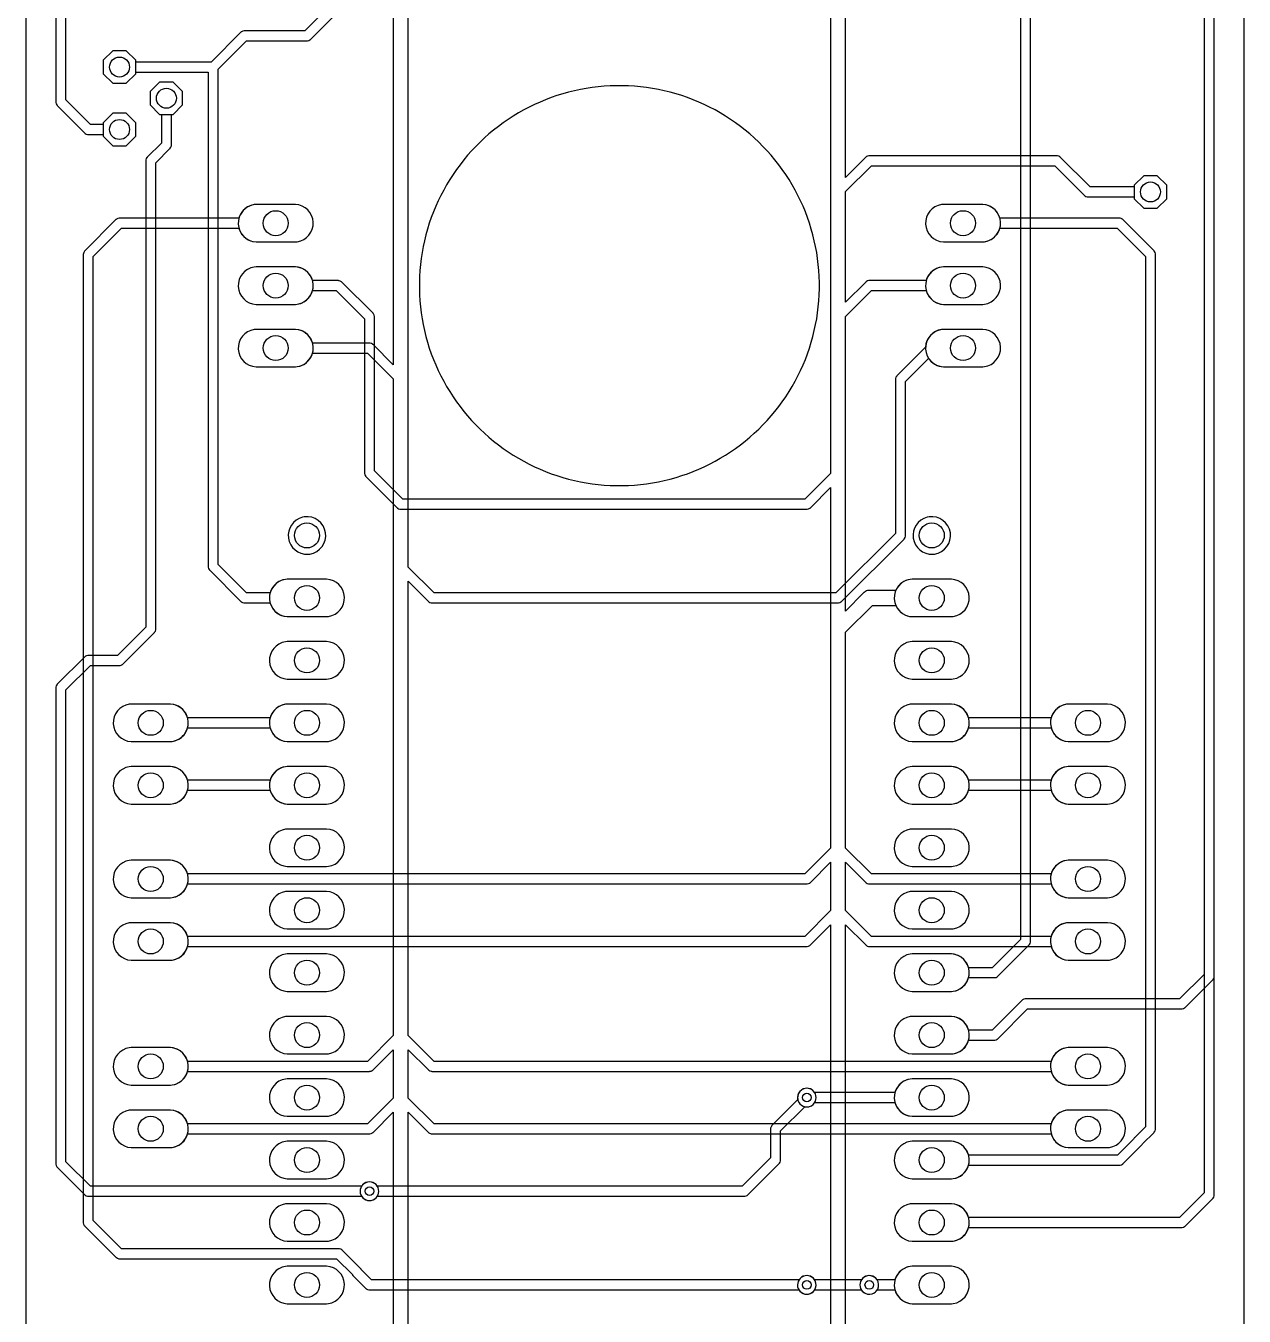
# Model space of a CAD drawing. Header units: millimetres. Extents: x 0 to 50, y 0 to 156.
# Drawn here: x 0 to 49.5, y 54.6 to 107.1 of the extents above; entities that cross this region are included whole.
import ezdxf

# ---------------------------------------------------------------- set-up
doc = ezdxf.new("R2010")
doc.units = ezdxf.units.MM

msp = doc.modelspace()

# ---------------------------------------------------------------- linework, layer by layer
at = {"layer": '16_copper'}
for points in [[(32.715, 120.524), (32.715, 88.883), (31.666, 87.833), (15.324, 87.833), (14.173, 88.984), (14.173, 95.25), (14.172, 95.26), (14.172, 95.27, 0.132342), (14.135, 95.369), (14.129, 95.375, 0.018024), (14.12, 95.387), (14.114, 95.394), (12.844, 96.664), (12.836, 96.67), (12.829, 96.677, 0.132344), (12.732, 96.721), (12.724, 96.721, 0.018059), (12.709, 96.722), (12.7, 96.723), (11.657, 96.723), (11.64, 96.777, 0.303347), (10.959, 97.282), (9.361, 97.282), (9.286, 97.275, 0.906347), (9.361, 95.758), (10.959, 95.758), (11.034, 95.765, 0.276738), (11.64, 96.263), (11.657, 96.317), (12.616, 96.317), (13.767, 95.166), (13.767, 88.9), (13.768, 88.89), (13.768, 88.88, 0.132342), (13.805, 88.781), (13.811, 88.775, 0.018024), (13.82, 88.763), (13.826, 88.756), (15.096, 87.486), (15.104, 87.48), (15.111, 87.473, 0.132344), (15.208, 87.429), (15.216, 87.429, 0.018059), (15.231, 87.428), (15.24, 87.427), (31.75, 87.427), (31.76, 87.428), (31.77, 87.428, 0.132342), (31.869, 87.465), (31.875, 87.471, 0.018024), (31.887, 87.48), (31.894, 87.486), (32.715, 88.308), (32.715, 73.643), (31.666, 72.593), (6.577, 72.593), (6.56, 72.647, 0.303347), (5.879, 73.152), (4.281, 73.152), (4.206, 73.145, 0.906347), (4.281, 71.628), (5.879, 71.628), (5.954, 71.635, 0.276738), (6.56, 72.133), (6.577, 72.187), (31.75, 72.187), (31.76, 72.188), (31.77, 72.188, 0.132342), (31.869, 72.225), (31.875, 72.231, 0.018024), (31.887, 72.24), (31.894, 72.246), (32.715, 73.068), (32.715, 71.103), (31.666, 70.053), (6.577, 70.053), (6.56, 70.107, 0.303347), (5.879, 70.612), (4.281, 70.612), (4.206, 70.605, 0.906347), (4.281, 69.088), (5.879, 69.088), (5.954, 69.095, 0.276738), (6.56, 69.593), (6.577, 69.647), (31.75, 69.647), (31.76, 69.648), (31.77, 69.648, 0.132342), (31.869, 69.685), (31.875, 69.691, 0.018024), (31.887, 69.7), (31.894, 69.706), (32.715, 70.528), (32.715, 32.486)], [(33.325, 32.018), (33.325, 70.528), (34.146, 69.706), (34.154, 69.7), (34.161, 69.693, 0.132344), (34.258, 69.649), (34.266, 69.649, 0.018059), (34.281, 69.648), (34.29, 69.647), (41.683, 69.647), (41.7, 69.593, 0.303347), (42.381, 69.088), (43.979, 69.088), (44.054, 69.095, 0.906347), (43.979, 70.612), (42.381, 70.612), (42.306, 70.605, 0.276738), (41.7, 70.107), (41.683, 70.053), (34.374, 70.053), (33.325, 71.103), (33.325, 73.068), (34.146, 72.246), (34.154, 72.24), (34.161, 72.233, 0.132344), (34.258, 72.189), (34.266, 72.189, 0.018059), (34.281, 72.188), (34.29, 72.187), (41.683, 72.187), (41.7, 72.133, 0.303347), (42.381, 71.628), (43.979, 71.628), (44.054, 71.635, 0.906347), (43.979, 73.152), (42.381, 73.152), (42.306, 73.145, 0.276738), (41.7, 72.647), (41.683, 72.593), (34.374, 72.593), (33.325, 73.643), (33.325, 82.424), (34.416, 83.515), (35.369, 83.515), (35.378, 83.494, 0.276737), (36.031, 83.058), (37.629, 83.058), (37.704, 83.065, 0.906347), (37.629, 84.582), (36.031, 84.582), (35.956, 84.575, 0.250487), (35.378, 84.146), (35.369, 84.125), (34.29, 84.125), (34.278, 84.124), (34.266, 84.124, 0.144215), (34.105, 84.062), (34.097, 84.055, 0.015626), (34.083, 84.043), (34.074, 84.036), (33.325, 83.286), (33.325, 95.267), (34.374, 96.317), (36.603, 96.317), (36.62, 96.263, 0.303347), (37.301, 95.758), (38.899, 95.758), (38.974, 95.765, 0.906347), (38.899, 97.282), (37.301, 97.282), (37.226, 97.275, 0.276738), (36.62, 96.777), (36.603, 96.723), (34.29, 96.723), (34.28, 96.722), (34.27, 96.722, 0.132342), (34.171, 96.685), (34.165, 96.679, 0.018024), (34.153, 96.67), (34.146, 96.664), (33.325, 95.842), (33.325, 100.347), (34.374, 101.397), (41.826, 101.397), (43.036, 100.186), (43.044, 100.18), (43.051, 100.173, 0.132344), (43.148, 100.129), (43.156, 100.129, 0.018059), (43.171, 100.128), (43.18, 100.127), (45.06, 100.127), (45.06, 100.056), (45.446, 99.67), (45.994, 99.67), (46.38, 100.056), (46.38, 100.604), (45.994, 100.99), (45.446, 100.99), (45.06, 100.604), (45.06, 100.533), (43.264, 100.533), (42.054, 101.744), (42.046, 101.75), (42.039, 101.757, 0.132344), (41.942, 101.801), (41.934, 101.801, 0.018059), (41.919, 101.802), (41.91, 101.803), (34.29, 101.803), (34.28, 101.802), (34.27, 101.802, 0.132342), (34.171, 101.765), (34.165, 101.759, 0.018024), (34.153, 101.75), (34.146, 101.744), (33.325, 100.922), (33.325, 115.444)], [(47.904, 111.828), (47.904, 59.622), (46.906, 58.623), (38.327, 58.623), (38.31, 58.677, 0.303347), (37.629, 59.182), (36.031, 59.182), (35.956, 59.175, 0.906347), (36.031, 57.658), (37.629, 57.658), (37.704, 57.665, 0.276738), (38.31, 58.163), (38.327, 58.217), (46.99, 58.217), (47, 58.218), (47.01, 58.218, 0.132342), (47.109, 58.255), (47.115, 58.261, 0.018024), (47.127, 58.27), (47.134, 58.276), (48.251, 59.394), (48.258, 59.402), (48.265, 59.409, 0.132344), (48.308, 59.505), (48.309, 59.514, 0.018059), (48.31, 59.528), (48.311, 59.538), (48.311, 111.912)]]:
    msp.add_lwpolyline(points, format="xyb", dxfattribs=at)
for points in [[(4.47, 105.136), (4.47, 105.684), (4.084, 106.07), (3.536, 106.07), (3.15, 105.684), (3.15, 105.136), (3.536, 104.75), (4.084, 104.75)], [(6.375, 103.866), (6.375, 104.414), (5.989, 104.8), (5.441, 104.8), (5.055, 104.414), (5.055, 103.866), (5.441, 103.48), (5.989, 103.48)], [(4.47, 102.596), (4.47, 103.144), (4.084, 103.53), (3.536, 103.53), (3.15, 103.144), (3.15, 102.596), (3.536, 102.21), (4.084, 102.21)]]:
    msp.add_lwpolyline(points, close=True, dxfattribs=at)
for points in [[(31.824, 55.508, 1), (31.676, 56.252), (31.628, 56.239, 0.165101), (31.435, 56.091), (31.431, 56.083), (14.054, 56.083), (13.646, 56.491), (13.645, 56.495, 0.041754), (13.627, 56.525), (13.621, 56.532, 0.016974), (13.612, 56.543), (13.606, 56.55), (12.862, 57.294), (12.854, 57.3), (12.847, 57.307, 0.132344), (12.75, 57.351), (12.742, 57.351, 0.018059), (12.727, 57.352), (12.718, 57.353), (3.894, 57.353), (2.743, 58.504), (2.743, 97.706), (3.894, 98.857), (8.663, 98.857), (8.68, 98.803, 0.303347), (9.361, 98.298), (10.959, 98.298), (11.034, 98.305, 0.906347), (10.959, 99.822), (9.361, 99.822), (9.286, 99.815, 0.276738), (8.68, 99.317), (8.663, 99.263), (3.81, 99.263), (3.8, 99.262), (3.79, 99.262, 0.132342), (3.691, 99.225), (3.685, 99.219, 0.018024), (3.673, 99.21), (3.666, 99.204), (2.396, 97.934), (2.39, 97.926), (2.383, 97.919, 0.132344), (2.339, 97.822), (2.339, 97.814, 0.018059), (2.338, 97.799), (2.337, 97.79), (2.337, 58.42), (2.338, 58.41), (2.338, 58.4, 0.132342), (2.375, 58.301), (2.381, 58.295, 0.018024), (2.39, 58.283), (2.396, 58.276), (3.666, 57.006), (3.674, 57), (3.681, 56.993, 0.132344), (3.778, 56.949), (3.786, 56.949, 0.018059), (3.801, 56.948), (3.81, 56.947), (12.634, 56.947), (13.278, 56.303), (13.279, 56.299, 0.043889), (13.297, 56.269), (13.303, 56.263, 0.018024), (13.312, 56.251), (13.318, 56.244), (13.826, 55.736), (13.834, 55.73), (13.841, 55.723, 0.132344), (13.938, 55.679), (13.946, 55.679, 0.018059), (13.961, 55.678), (13.97, 55.677), (31.431, 55.677), (31.435, 55.669, 0.267948), (31.775, 55.502)], [(37.704, 60.205, 0.276738), (38.31, 60.703), (38.327, 60.757), (44.468, 60.757), (44.478, 60.758), (44.488, 60.758, 0.132342), (44.587, 60.795), (44.594, 60.801, 0.018024), (44.605, 60.81), (44.612, 60.816), (45.356, 61.56), (45.362, 61.568), (45.369, 61.575, 0.062825), (45.396, 61.618), (45.397, 61.619), (45.864, 62.086), (45.87, 62.094), (45.877, 62.101, 0.132344), (45.921, 62.198), (45.921, 62.206, 0.018059), (45.922, 62.221), (45.923, 62.23), (45.923, 97.79), (45.922, 97.8), (45.922, 97.81, 0.132342), (45.885, 97.909), (45.879, 97.915, 0.018024), (45.87, 97.927), (45.864, 97.934), (44.594, 99.204), (44.586, 99.21), (44.579, 99.217, 0.132344), (44.482, 99.261), (44.474, 99.261, 0.018059), (44.459, 99.262), (44.45, 99.263), (39.597, 99.263), (39.58, 99.317, 0.303347), (38.899, 99.822), (37.301, 99.822), (37.226, 99.815, 0.906347), (37.301, 98.298), (38.899, 98.298), (38.974, 98.305, 0.276738), (39.58, 98.803), (39.597, 98.857), (44.366, 98.857), (45.517, 97.706), (45.517, 62.314), (45.068, 61.866), (45.062, 61.858), (45.055, 61.851, 0.059686), (45.028, 61.808), (45.027, 61.807), (44.384, 61.163), (38.327, 61.163), (38.31, 61.217, 0.303347), (37.629, 61.722), (36.031, 61.722), (35.956, 61.715, 0.906347), (36.031, 60.198), (37.629, 60.198)], [(11.034, 93.225, 0.906347), (10.959, 94.742), (9.361, 94.742), (9.286, 94.735, 0.906347), (9.361, 93.218), (10.959, 93.218)], [(38.974, 93.225, 0.906347), (38.899, 94.742), (37.301, 94.742), (37.226, 94.735, 0.906347), (37.301, 93.218), (38.899, 93.218)], [(11.542, 85.605, 1), (11.318, 87.115), (11.245, 87.1, 0.906347), (11.467, 85.598)], [(36.942, 85.605, 1), (36.718, 87.115), (36.645, 87.1, 0.906347), (36.867, 85.598)], [(12.304, 83.065, 0.906347), (12.229, 84.582), (10.631, 84.582), (10.556, 84.575, 0.906347), (10.631, 83.058), (12.229, 83.058)], [(12.304, 80.525, 0.906347), (12.229, 82.042), (10.631, 82.042), (10.556, 82.035, 0.906347), (10.631, 80.518), (12.229, 80.518)], [(37.704, 80.525, 0.906347), (37.629, 82.042), (36.031, 82.042), (35.956, 82.035, 0.906347), (36.031, 80.518), (37.629, 80.518)], [(5.954, 77.985, 0.276738), (6.56, 78.483), (6.577, 78.537), (9.933, 78.537), (9.95, 78.483, 0.303347), (10.631, 77.978), (12.229, 77.978), (12.304, 77.985, 0.906347), (12.229, 79.502), (10.631, 79.502), (10.556, 79.495, 0.276738), (9.95, 78.997), (9.933, 78.943), (6.577, 78.943), (6.56, 78.997, 0.303347), (5.879, 79.502), (4.281, 79.502), (4.206, 79.495, 0.906347), (4.281, 77.978), (5.879, 77.978)], [(37.704, 77.985, 0.276738), (38.31, 78.483), (38.327, 78.537), (41.683, 78.537), (41.7, 78.483, 0.303347), (42.381, 77.978), (43.979, 77.978), (44.054, 77.985, 0.906347), (43.979, 79.502), (42.381, 79.502), (42.306, 79.495, 0.276738), (41.7, 78.997), (41.683, 78.943), (38.327, 78.943), (38.31, 78.997, 0.303347), (37.629, 79.502), (36.031, 79.502), (35.956, 79.495, 0.906347), (36.031, 77.978), (37.629, 77.978)], [(5.954, 75.445, 0.276738), (6.56, 75.943), (6.577, 75.997), (9.933, 75.997), (9.95, 75.943, 0.303347), (10.631, 75.438), (12.229, 75.438), (12.304, 75.445, 0.906347), (12.229, 76.962), (10.631, 76.962), (10.556, 76.955, 0.276738), (9.95, 76.457), (9.933, 76.403), (6.577, 76.403), (6.56, 76.457, 0.303347), (5.879, 76.962), (4.281, 76.962), (4.206, 76.955, 0.906347), (4.281, 75.438), (5.879, 75.438)], [(37.704, 75.445, 0.276738), (38.31, 75.943), (38.327, 75.997), (41.683, 75.997), (41.7, 75.943, 0.303347), (42.381, 75.438), (43.979, 75.438), (44.054, 75.445, 0.906347), (43.979, 76.962), (42.381, 76.962), (42.306, 76.955, 0.276738), (41.7, 76.457), (41.683, 76.403), (38.327, 76.403), (38.31, 76.457, 0.303347), (37.629, 76.962), (36.031, 76.962), (35.956, 76.955, 0.906347), (36.031, 75.438), (37.629, 75.438)], [(12.304, 72.905, 0.906347), (12.229, 74.422), (10.631, 74.422), (10.556, 74.415, 0.906347), (10.631, 72.898), (12.229, 72.898)], [(37.704, 72.905, 0.906347), (37.629, 74.422), (36.031, 74.422), (35.956, 74.415, 0.906347), (36.031, 72.898), (37.629, 72.898)], [(12.304, 70.365, 0.906347), (12.229, 71.882), (10.631, 71.882), (10.556, 71.875, 0.906347), (10.631, 70.358), (12.229, 70.358)], [(37.704, 70.365, 0.906347), (37.629, 71.882), (36.031, 71.882), (35.956, 71.875, 0.906347), (36.031, 70.358), (37.629, 70.358)], [(12.304, 67.825, 0.906347), (12.229, 69.342), (10.631, 69.342), (10.556, 69.335, 0.906347), (10.631, 67.818), (12.229, 67.818)], [(37.704, 67.825, 0.906347), (37.629, 69.342), (36.031, 69.342), (35.956, 69.335, 0.906347), (36.031, 67.818), (37.629, 67.818)], [(12.304, 65.285, 0.906347), (12.229, 66.802), (10.631, 66.802), (10.556, 66.795, 0.906347), (10.631, 65.278), (12.229, 65.278)], [(37.704, 65.285, 0.906347), (37.629, 66.802), (36.031, 66.802), (35.956, 66.795, 0.906347), (36.031, 65.278), (37.629, 65.278)], [(5.954, 64.015, 0.906347), (5.879, 65.532), (4.281, 65.532), (4.206, 65.525, 0.906347), (4.281, 64.008), (5.879, 64.008)], [(44.054, 64.015, 0.906347), (43.979, 65.532), (42.381, 65.532), (42.306, 65.525, 0.906347), (42.381, 64.008), (43.979, 64.008)], [(12.304, 62.745, 0.906347), (12.229, 64.262), (10.631, 64.262), (10.556, 64.255, 0.906347), (10.631, 62.738), (12.229, 62.738)], [(37.704, 62.745, 0.906347), (37.629, 64.262), (36.031, 64.262), (35.956, 64.255, 0.906347), (36.031, 62.738), (37.629, 62.738)], [(14.044, 59.318, 0.198912), (14.285, 59.479), (14.289, 59.487), (29.21, 59.487), (29.22, 59.488), (29.23, 59.488, 0.132342), (29.329, 59.525), (29.335, 59.531, 0.018024), (29.347, 59.54), (29.354, 59.546), (30.624, 60.816), (30.63, 60.824), (30.637, 60.831, 0.132344), (30.681, 60.928), (30.681, 60.936, 0.018059), (30.682, 60.951), (30.683, 60.96), (30.683, 62.146), (31.668, 63.13), (31.676, 63.128, 1), (31.824, 63.872), (31.775, 63.878, 0.493144), (31.378, 63.426), (31.38, 63.418), (30.336, 62.374), (30.33, 62.366), (30.323, 62.359, 0.132344), (30.279, 62.262), (30.279, 62.254, 0.018059), (30.278, 62.239), (30.277, 62.23), (30.277, 61.044), (29.126, 59.893), (14.289, 59.893), (14.285, 59.901, 1), (13.655, 59.479), (13.685, 59.44, 0.233167), (13.995, 59.312)], [(5.954, 61.475, 0.906347), (5.879, 62.992), (4.281, 62.992), (4.206, 62.985, 0.906347), (4.281, 61.468), (5.879, 61.468)], [(44.054, 61.475, 0.906347), (43.979, 62.992), (42.381, 62.992), (42.306, 62.985, 0.906347), (42.381, 61.468), (43.979, 61.468)], [(12.304, 60.205, 0.906347), (12.229, 61.722), (10.631, 61.722), (10.556, 61.715, 0.906347), (10.631, 60.198), (12.229, 60.198)], [(12.304, 57.665, 0.906347), (12.229, 59.182), (10.631, 59.182), (10.556, 59.175, 0.906347), (10.631, 57.658), (12.229, 57.658)], [(12.304, 55.125, 0.906347), (12.229, 56.642), (10.631, 56.642), (10.556, 56.635, 0.906347), (10.631, 55.118), (12.229, 55.118)], [(37.704, 55.125, 0.906347), (37.629, 56.642), (36.031, 56.642), (35.956, 56.635, 0.276738), (35.35, 56.137), (35.333, 56.083), (34.609, 56.083), (34.605, 56.091, 1), (33.975, 55.669), (34.005, 55.63, 0.493145), (34.605, 55.669), (34.609, 55.677), (35.333, 55.677), (35.35, 55.623, 0.303347), (36.031, 55.118), (37.629, 55.118)]]:
    msp.add_lwpolyline(points, format="xyb", close=True, dxfattribs=at)
at = {"layer": '1_copper'}
for points in [[(1.219, 134.772), (1.219, 103.988), (1.22, 103.977), (1.22, 103.967, 0.132342), (1.258, 103.869), (1.263, 103.862, 0.018024), (1.273, 103.851), (1.279, 103.844), (2.396, 102.726), (2.404, 102.72), (2.411, 102.713, 0.132344), (2.508, 102.669), (2.516, 102.669, 0.018059), (2.531, 102.668), (2.54, 102.667), (3.15, 102.667), (3.15, 102.596), (3.536, 102.21), (4.084, 102.21), (4.47, 102.596), (4.47, 103.144), (4.084, 103.53), (3.536, 103.53), (3.15, 103.144), (3.15, 103.073), (2.624, 103.073), (1.626, 104.072), (1.626, 134.688)], [(47.904, 120.718), (47.904, 68.512), (46.906, 67.513), (40.64, 67.513), (40.63, 67.512), (40.62, 67.512, 0.132342), (40.521, 67.475), (40.515, 67.469, 0.018024), (40.503, 67.46), (40.496, 67.454), (39.286, 66.243), (38.327, 66.243), (38.31, 66.297, 0.303347), (37.629, 66.802), (36.031, 66.802), (35.956, 66.795, 0.906347), (36.031, 65.278), (37.629, 65.278), (37.704, 65.285, 0.276738), (38.31, 65.783), (38.327, 65.837), (39.37, 65.837), (39.38, 65.838), (39.39, 65.838, 0.132342), (39.489, 65.875), (39.495, 65.881, 0.018024), (39.507, 65.89), (39.514, 65.896), (40.724, 67.107), (46.99, 67.107), (47, 67.108), (47.01, 67.108, 0.132342), (47.109, 67.145), (47.115, 67.151, 0.018024), (47.127, 67.16), (47.134, 67.166), (48.251, 68.284), (48.258, 68.292), (48.265, 68.299, 0.132344), (48.308, 68.395), (48.309, 68.404, 0.018059), (48.31, 68.418), (48.311, 68.428), (48.311, 120.802)], [(40.437, 120.566), (40.437, 69.934), (39.286, 68.783), (38.327, 68.783), (38.31, 68.837, 0.303347), (37.629, 69.342), (36.031, 69.342), (35.956, 69.335, 0.906347), (36.031, 67.818), (37.629, 67.818), (37.704, 67.825, 0.276738), (38.31, 68.323), (38.327, 68.377), (39.37, 68.377), (39.38, 68.378), (39.39, 68.378, 0.132342), (39.489, 68.415), (39.495, 68.421, 0.018024), (39.507, 68.43), (39.514, 68.436), (40.784, 69.706), (40.79, 69.714), (40.797, 69.721, 0.132344), (40.841, 69.818), (40.841, 69.826, 0.018059), (40.842, 69.841), (40.843, 69.85), (40.843, 120.65)], [(14.935, 113.03), (14.935, 93.302), (14.114, 94.124), (14.106, 94.13), (14.099, 94.137, 0.132344), (14.002, 94.181), (13.994, 94.181, 0.018059), (13.979, 94.182), (13.97, 94.183), (11.657, 94.183), (11.64, 94.237, 0.303347), (10.959, 94.742), (9.361, 94.742), (9.286, 94.735, 0.906347), (9.361, 93.218), (10.959, 93.218), (11.034, 93.225, 0.276738), (11.64, 93.723), (11.657, 93.777), (13.886, 93.777), (14.935, 92.727), (14.935, 66.023), (13.886, 64.973), (6.577, 64.973), (6.56, 65.027, 0.303347), (5.879, 65.532), (4.281, 65.532), (4.206, 65.525, 0.906347), (4.281, 64.008), (5.879, 64.008), (5.954, 64.015, 0.276738), (6.56, 64.513), (6.577, 64.567), (13.97, 64.567), (13.98, 64.568), (13.99, 64.568, 0.132342), (14.089, 64.605), (14.095, 64.611, 0.018024), (14.107, 64.62), (14.114, 64.626), (14.935, 65.448), (14.935, 63.483), (13.886, 62.433), (6.577, 62.433), (6.56, 62.487, 0.303347), (5.879, 62.992), (4.281, 62.992), (4.206, 62.985, 0.906347), (4.281, 61.468), (5.879, 61.468), (5.954, 61.475, 0.276738), (6.56, 61.973), (6.577, 62.027), (13.97, 62.027), (13.98, 62.028), (13.99, 62.028, 0.132342), (14.089, 62.065), (14.095, 62.071, 0.018024), (14.107, 62.08), (14.114, 62.086), (14.935, 62.908), (14.935, 35.026)], [(15.545, 31.75), (15.545, 62.908), (16.366, 62.086, 0.157846), (16.478, 62.029), (16.486, 62.029, 0.018059), (16.501, 62.028), (16.51, 62.027), (41.683, 62.027), (41.7, 61.973, 0.303347), (42.381, 61.468), (43.979, 61.468), (44.054, 61.475, 0.906347), (43.979, 62.992), (42.381, 62.992), (42.306, 62.985, 0.276738), (41.7, 62.487), (41.683, 62.433), (16.594, 62.433), (15.545, 63.483), (15.545, 65.448), (16.366, 64.626), (16.374, 64.62), (16.381, 64.613, 0.132344), (16.478, 64.569), (16.486, 64.569, 0.018059), (16.501, 64.568), (16.51, 64.567), (41.683, 64.567), (41.7, 64.513, 0.303347), (42.381, 64.008), (43.979, 64.008), (44.054, 64.015, 0.906347), (43.979, 65.532), (42.381, 65.532), (42.306, 65.525, 0.276738), (41.7, 65.027), (41.683, 64.973), (16.594, 64.973), (15.545, 66.023), (15.545, 84.498), (16.366, 83.676), (16.374, 83.67), (16.381, 83.663, 0.132344), (16.478, 83.619), (16.486, 83.619, 0.018059), (16.501, 83.618), (16.51, 83.617), (33.02, 83.617), (33.03, 83.618), (33.04, 83.618, 0.132342), (33.139, 83.655), (33.145, 83.661, 0.018024), (33.157, 83.67), (33.164, 83.676), (35.704, 86.216), (35.71, 86.224), (35.717, 86.231, 0.132344), (35.761, 86.328), (35.761, 86.336, 0.018059), (35.762, 86.351), (35.763, 86.36), (35.763, 92.626), (36.7, 93.563), (36.725, 93.526, 0.224558), (37.301, 93.218), (38.899, 93.218), (38.974, 93.225, 0.906347), (38.899, 94.742), (37.301, 94.742), (37.226, 94.735, 0.357806), (36.576, 94.017), (36.576, 94.013), (35.416, 92.854), (35.41, 92.846), (35.403, 92.839, 0.132344), (35.359, 92.742), (35.359, 92.734, 0.018059), (35.358, 92.719), (35.357, 92.71), (35.357, 86.444), (32.936, 84.023), (16.594, 84.023), (15.545, 85.073), (15.545, 112.904)], [(12.497, 108.034), (11.346, 106.883), (8.89, 106.883), (8.88, 106.882), (8.87, 106.882, 0.132342), (8.771, 106.845), (8.765, 106.839, 0.018024), (8.753, 106.83), (8.746, 106.824), (7.536, 105.613), (4.47, 105.613), (4.47, 105.684), (4.084, 106.07), (3.536, 106.07), (3.15, 105.684), (3.15, 105.136), (3.536, 104.75), (4.084, 104.75), (4.47, 105.136), (4.47, 105.207), (7.417, 105.207), (7.417, 85.09), (7.418, 85.08), (7.418, 85.07, 0.132342), (7.455, 84.971), (7.461, 84.965, 0.018024), (7.47, 84.953), (7.476, 84.946), (8.746, 83.676), (8.754, 83.67), (8.761, 83.663, 0.132344), (8.858, 83.619), (8.866, 83.619, 0.018059), (8.881, 83.618), (8.89, 83.617), (9.933, 83.617), (9.95, 83.563, 0.303347), (10.631, 83.058), (12.229, 83.058), (12.304, 83.065, 0.906347), (12.229, 84.582), (10.631, 84.582), (10.556, 84.575, 0.276738), (9.95, 84.077), (9.933, 84.023), (8.974, 84.023), (7.823, 85.174), (7.823, 105.326), (8.974, 106.477), (11.43, 106.477), (11.44, 106.478), (11.45, 106.478, 0.132342), (11.549, 106.515), (11.555, 106.521, 0.018024), (11.567, 106.53), (11.574, 106.536), (12.844, 107.806)]]:
    msp.add_lwpolyline(points, format="xyb", dxfattribs=at)
for points in [[(14.044, 59.318, 1), (13.896, 60.062), (13.848, 60.049, 0.165101), (13.655, 59.901), (13.651, 59.893), (2.624, 59.893), (1.626, 60.892), (1.626, 80.078), (2.624, 81.077), (3.81, 81.077), (3.82, 81.078), (3.83, 81.078, 0.132342), (3.929, 81.115), (3.935, 81.121, 0.018024), (3.947, 81.13), (3.954, 81.136), (5.224, 82.406), (5.23, 82.414), (5.237, 82.421, 0.132344), (5.281, 82.518), (5.281, 82.526, 0.018059), (5.282, 82.541), (5.283, 82.55), (5.283, 101.516), (5.859, 102.091), (5.865, 102.099), (5.872, 102.106, 0.132344), (5.916, 102.203), (5.916, 102.211, 0.018059), (5.917, 102.226), (5.918, 102.235), (5.918, 103.48), (5.989, 103.48), (6.375, 103.866), (6.375, 104.414), (5.989, 104.8), (5.441, 104.8), (5.055, 104.414), (5.055, 103.866), (5.441, 103.48), (5.512, 103.48), (5.512, 102.319), (4.936, 101.744), (4.93, 101.736), (4.923, 101.729, 0.132344), (4.879, 101.632), (4.879, 101.624, 0.018059), (4.878, 101.609), (4.877, 101.6), (4.877, 82.634), (3.726, 81.483), (2.54, 81.483), (2.53, 81.482), (2.52, 81.482, 0.132342), (2.421, 81.445), (2.415, 81.439, 0.018024), (2.403, 81.43), (2.396, 81.424), (1.279, 80.306), (1.272, 80.298), (1.265, 80.291, 0.132344), (1.222, 80.195), (1.221, 80.186, 0.018059), (1.22, 80.172), (1.219, 80.162), (1.219, 60.808), (1.22, 60.797), (1.22, 60.787, 0.132342), (1.258, 60.689), (1.263, 60.682, 0.018024), (1.273, 60.671), (1.279, 60.664), (2.396, 59.546), (2.404, 59.54), (2.411, 59.533, 0.132344), (2.508, 59.489), (2.516, 59.489, 0.018059), (2.531, 59.488), (2.54, 59.487), (13.651, 59.487), (13.655, 59.479, 0.267948), (13.995, 59.312)], [(11.034, 98.305, 0.906347), (10.959, 99.822), (9.361, 99.822), (9.286, 99.815, 0.906347), (9.361, 98.298), (10.959, 98.298)], [(38.974, 98.305, 0.906347), (38.899, 99.822), (37.301, 99.822), (37.226, 99.815, 0.906347), (37.301, 98.298), (38.899, 98.298)], [(11.034, 95.765, 0.906347), (10.959, 97.282), (9.361, 97.282), (9.286, 97.275, 0.906347), (9.361, 95.758), (10.959, 95.758)], [(38.974, 95.765, 0.906347), (38.899, 97.282), (37.301, 97.282), (37.226, 97.275, 0.906347), (37.301, 95.758), (38.899, 95.758)], [(11.542, 85.605, 1), (11.318, 87.115), (11.245, 87.1, 0.906347), (11.467, 85.598)], [(36.942, 85.605, 1), (36.718, 87.115), (36.645, 87.1, 0.906347), (36.867, 85.598)], [(37.704, 83.065, 0.906347), (37.629, 84.582), (36.031, 84.582), (35.956, 84.575, 0.906347), (36.031, 83.058), (37.629, 83.058)], [(12.304, 80.525, 0.906347), (12.229, 82.042), (10.631, 82.042), (10.556, 82.035, 0.906347), (10.631, 80.518), (12.229, 80.518)], [(37.704, 80.525, 0.906347), (37.629, 82.042), (36.031, 82.042), (35.956, 82.035, 0.906347), (36.031, 80.518), (37.629, 80.518)], [(5.954, 77.985, 0.906347), (5.879, 79.502), (4.281, 79.502), (4.206, 79.495, 0.906347), (4.281, 77.978), (5.879, 77.978)], [(12.304, 77.985, 0.906347), (12.229, 79.502), (10.631, 79.502), (10.556, 79.495, 0.906347), (10.631, 77.978), (12.229, 77.978)], [(37.704, 77.985, 0.906347), (37.629, 79.502), (36.031, 79.502), (35.956, 79.495, 0.906347), (36.031, 77.978), (37.629, 77.978)], [(44.054, 77.985, 0.906347), (43.979, 79.502), (42.381, 79.502), (42.306, 79.495, 0.906347), (42.381, 77.978), (43.979, 77.978)], [(5.954, 75.445, 0.906347), (5.879, 76.962), (4.281, 76.962), (4.206, 76.955, 0.906347), (4.281, 75.438), (5.879, 75.438)], [(12.304, 75.445, 0.906347), (12.229, 76.962), (10.631, 76.962), (10.556, 76.955, 0.906347), (10.631, 75.438), (12.229, 75.438)], [(37.704, 75.445, 0.906347), (37.629, 76.962), (36.031, 76.962), (35.956, 76.955, 0.906347), (36.031, 75.438), (37.629, 75.438)], [(44.054, 75.445, 0.906347), (43.979, 76.962), (42.381, 76.962), (42.306, 76.955, 0.906347), (42.381, 75.438), (43.979, 75.438)], [(12.304, 72.905, 0.906347), (12.229, 74.422), (10.631, 74.422), (10.556, 74.415, 0.906347), (10.631, 72.898), (12.229, 72.898)], [(37.704, 72.905, 0.906347), (37.629, 74.422), (36.031, 74.422), (35.956, 74.415, 0.906347), (36.031, 72.898), (37.629, 72.898)], [(5.954, 71.635, 0.906347), (5.879, 73.152), (4.281, 73.152), (4.206, 73.145, 0.906347), (4.281, 71.628), (5.879, 71.628)], [(44.054, 71.635, 0.906347), (43.979, 73.152), (42.381, 73.152), (42.306, 73.145, 0.906347), (42.381, 71.628), (43.979, 71.628)], [(12.304, 70.365, 0.906347), (12.229, 71.882), (10.631, 71.882), (10.556, 71.875, 0.906347), (10.631, 70.358), (12.229, 70.358)], [(37.704, 70.365, 0.906347), (37.629, 71.882), (36.031, 71.882), (35.956, 71.875, 0.906347), (36.031, 70.358), (37.629, 70.358)], [(5.954, 69.095, 0.906347), (5.879, 70.612), (4.281, 70.612), (4.206, 70.605, 0.906347), (4.281, 69.088), (5.879, 69.088)], [(44.054, 69.095, 0.906347), (43.979, 70.612), (42.381, 70.612), (42.306, 70.605, 0.906347), (42.381, 69.088), (43.979, 69.088)], [(12.304, 67.825, 0.906347), (12.229, 69.342), (10.631, 69.342), (10.556, 69.335, 0.906347), (10.631, 67.818), (12.229, 67.818)], [(12.304, 65.285, 0.906347), (12.229, 66.802), (10.631, 66.802), (10.556, 66.795, 0.906347), (10.631, 65.278), (12.229, 65.278)], [(12.304, 62.745, 0.906347), (12.229, 64.262), (10.631, 64.262), (10.556, 64.255, 0.906347), (10.631, 62.738), (12.229, 62.738)], [(37.704, 62.745, 0.906347), (37.629, 64.262), (36.031, 64.262), (35.956, 64.255, 0.276738), (35.35, 63.757), (35.333, 63.703), (32.069, 63.703), (32.065, 63.711, 1), (31.435, 63.289), (31.465, 63.25, 0.493145), (32.065, 63.289), (32.069, 63.297), (35.333, 63.297), (35.35, 63.243, 0.303347), (36.031, 62.738), (37.629, 62.738)], [(12.304, 60.205, 0.906347), (12.229, 61.722), (10.631, 61.722), (10.556, 61.715, 0.906347), (10.631, 60.198), (12.229, 60.198)], [(37.704, 60.205, 0.906347), (37.629, 61.722), (36.031, 61.722), (35.956, 61.715, 0.906347), (36.031, 60.198), (37.629, 60.198)], [(12.304, 57.665, 0.906347), (12.229, 59.182), (10.631, 59.182), (10.556, 59.175, 0.906347), (10.631, 57.658), (12.229, 57.658)], [(37.704, 57.665, 0.906347), (37.629, 59.182), (36.031, 59.182), (35.956, 59.175, 0.906347), (36.031, 57.658), (37.629, 57.658)], [(12.304, 55.125, 0.906347), (12.229, 56.642), (10.631, 56.642), (10.556, 56.635, 0.906347), (10.631, 55.118), (12.229, 55.118)], [(31.824, 55.508, 0.198912), (32.065, 55.669), (32.069, 55.677), (33.971, 55.677), (33.975, 55.669, 1), (34.605, 56.091), (34.575, 56.13, 0.493145), (33.975, 56.091), (33.971, 56.083), (32.069, 56.083), (32.065, 56.091, 1), (31.435, 55.669), (31.465, 55.63, 0.233167), (31.775, 55.502)], [(37.704, 55.125, 0.906347), (37.629, 56.642), (36.031, 56.642), (35.956, 56.635, 0.906347), (36.031, 55.118), (37.629, 55.118)]]:
    msp.add_lwpolyline(points, format="xyb", close=True, dxfattribs=at)
msp.add_lwpolyline([(46.38, 100.056), (46.38, 100.604), (45.994, 100.99), (45.446, 100.99), (45.06, 100.604), (45.06, 100.056), (45.446, 99.67), (45.994, 99.67)], close=True, dxfattribs=at)
at = {"layer": 'drills_PTH'}
for centre, radius in [((3.81, 105.41), 0.406), ((5.715, 104.14), 0.406), ((3.81, 102.87), 0.406), ((45.72, 100.33), 0.406), ((10.16, 99.06), 0.508), ((38.1, 99.06), 0.508), ((10.16, 96.52), 0.508), ((38.1, 96.52), 0.508), ((10.16, 93.98), 0.508), ((38.1, 93.98), 0.508), ((11.43, 83.82), 0.508), ((36.83, 83.82), 0.508), ((11.43, 81.28), 0.508), ((36.83, 81.28), 0.508), ((5.08, 78.74), 0.508), ((11.43, 78.74), 0.508), ((36.83, 78.74), 0.508), ((43.18, 78.74), 0.508), ((5.08, 76.2), 0.508), ((11.43, 76.2), 0.508), ((36.83, 76.2), 0.508), ((43.18, 76.2), 0.508), ((11.43, 73.66), 0.508), ((36.83, 73.66), 0.508), ((5.08, 72.39), 0.508), ((43.18, 72.39), 0.508), ((11.43, 71.12), 0.508), ((36.83, 71.12), 0.508), ((5.08, 69.85), 0.508), ((43.18, 69.85), 0.508), ((11.43, 68.58), 0.508), ((36.83, 68.58), 0.508), ((11.43, 66.04), 0.508), ((36.83, 66.04), 0.508), ((5.08, 64.77), 0.508), ((43.18, 64.77), 0.508), ((11.43, 63.5), 0.508), ((36.83, 63.5), 0.508), ((5.08, 62.23), 0.508), ((43.18, 62.23), 0.508), ((11.43, 60.96), 0.508), ((36.83, 60.96), 0.508), ((11.43, 58.42), 0.508), ((36.83, 58.42), 0.508), ((11.43, 55.88), 0.508), ((36.83, 55.88), 0.508)]:
    msp.add_circle(centre, radius, dxfattribs=at)
at = {"layer": 'drills_via_1_16'}
for centre, radius in [((11.43, 86.36), 0.508), ((36.83, 86.36), 0.508), ((31.75, 63.5), 0.175), ((13.97, 59.69), 0.175), ((31.75, 55.88), 0.175), ((34.29, 55.88), 0.175)]:
    msp.add_circle(centre, radius, dxfattribs=at)
at = {"layer": 'holes'}
msp.add_lwpolyline([(32.262, 96.397), (32.262, 96.643), (32.255, 96.888), (32.24, 97.134), (32.217, 97.378), (32.188, 97.622), (32.151, 97.865), (32.107, 98.107), (32.055, 98.347), (31.996, 98.585), (31.93, 98.822), (31.857, 99.057), (31.777, 99.289), (31.69, 99.518), (31.596, 99.745), (31.495, 99.969), (31.388, 100.19), (31.273, 100.408), (31.153, 100.622), (31.026, 100.832), (30.892, 101.038), (30.753, 101.241), (30.607, 101.438), (30.456, 101.632), (30.298, 101.821), (30.135, 102.004), (29.967, 102.183), (29.793, 102.357), (29.614, 102.525), (29.431, 102.688), (29.242, 102.846), (29.048, 102.997), (28.851, 103.143), (28.648, 103.282), (28.442, 103.416), (28.232, 103.543), (28.018, 103.663), (27.8, 103.778), (27.579, 103.885), (27.355, 103.986), (27.128, 104.08), (26.899, 104.167), (26.667, 104.247), (26.432, 104.32), (26.195, 104.386), (25.957, 104.445), (25.717, 104.497), (25.475, 104.541), (25.232, 104.578), (24.988, 104.607), (24.744, 104.63), (24.498, 104.645), (24.253, 104.652), (24.007, 104.652), (23.762, 104.645), (23.516, 104.63), (23.272, 104.607), (23.028, 104.578), (22.785, 104.541), (22.543, 104.497), (22.303, 104.445), (22.065, 104.386), (21.828, 104.32), (21.593, 104.247), (21.361, 104.167), (21.132, 104.08), (20.905, 103.986), (20.681, 103.885), (20.46, 103.778), (20.242, 103.663), (20.028, 103.543), (19.818, 103.416), (19.612, 103.282), (19.409, 103.143), (19.212, 102.997), (19.018, 102.846), (18.829, 102.688), (18.646, 102.525), (18.467, 102.357), (18.293, 102.183), (18.125, 102.004), (17.962, 101.821), (17.804, 101.632), (17.653, 101.438), (17.507, 101.241), (17.368, 101.038), (17.234, 100.832), (17.107, 100.622), (16.987, 100.408), (16.872, 100.19), (16.765, 99.969), (16.664, 99.745), (16.57, 99.518), (16.483, 99.289), (16.403, 99.057), (16.33, 98.822), (16.264, 98.585), (16.205, 98.347), (16.153, 98.107), (16.109, 97.865), (16.072, 97.622), (16.043, 97.378), (16.02, 97.134), (16.005, 96.888), (15.998, 96.643), (15.998, 96.397), (16.005, 96.152), (16.02, 95.906), (16.043, 95.662), (16.072, 95.418), (16.109, 95.175), (16.153, 94.933), (16.205, 94.693), (16.264, 94.455), (16.33, 94.218), (16.403, 93.983), (16.483, 93.751), (16.57, 93.522), (16.664, 93.295), (16.765, 93.071), (16.872, 92.85), (16.987, 92.632), (17.107, 92.418), (17.234, 92.208), (17.368, 92.002), (17.507, 91.799), (17.653, 91.602), (17.804, 91.408), (17.962, 91.219), (18.125, 91.036), (18.293, 90.857), (18.467, 90.683), (18.646, 90.515), (18.829, 90.352), (19.018, 90.194), (19.212, 90.043), (19.409, 89.897), (19.612, 89.758), (19.818, 89.624), (20.028, 89.497), (20.242, 89.377), (20.46, 89.262), (20.681, 89.155), (20.905, 89.054), (21.132, 88.96), (21.361, 88.873), (21.593, 88.793), (21.828, 88.72), (22.065, 88.654), (22.303, 88.595), (22.543, 88.543), (22.785, 88.499), (23.028, 88.462), (23.272, 88.433), (23.516, 88.41), (23.762, 88.395), (24.007, 88.388), (24.253, 88.388), (24.498, 88.395), (24.744, 88.41), (24.988, 88.433), (25.232, 88.462), (25.475, 88.499), (25.717, 88.543), (25.957, 88.595), (26.195, 88.654), (26.432, 88.72), (26.667, 88.793), (26.899, 88.873), (27.128, 88.96), (27.355, 89.054), (27.579, 89.155), (27.8, 89.262), (28.018, 89.377), (28.232, 89.497), (28.442, 89.624), (28.648, 89.758), (28.851, 89.897), (29.048, 90.043), (29.242, 90.194), (29.431, 90.352), (29.614, 90.515), (29.793, 90.683), (29.967, 90.857), (30.135, 91.036), (30.298, 91.219), (30.456, 91.408), (30.607, 91.602), (30.753, 91.799), (30.892, 92.002), (31.026, 92.208), (31.153, 92.418), (31.273, 92.632), (31.388, 92.85), (31.495, 93.071), (31.596, 93.295), (31.69, 93.522), (31.777, 93.751), (31.857, 93.983), (31.93, 94.218), (31.996, 94.455), (32.055, 94.693), (32.107, 94.933), (32.151, 95.175), (32.188, 95.418), (32.217, 95.662), (32.24, 95.906), (32.255, 96.152), (32.262, 96.397)], close=True, dxfattribs=at)
at = {"layer": 'outline'}
msp.add_lwpolyline([(0, 0), (49.53, 0), (49.53, 156.21), (0, 156.21), (0, 0)], close=True, dxfattribs=at)

doc.saveas('drawing.dxf')
